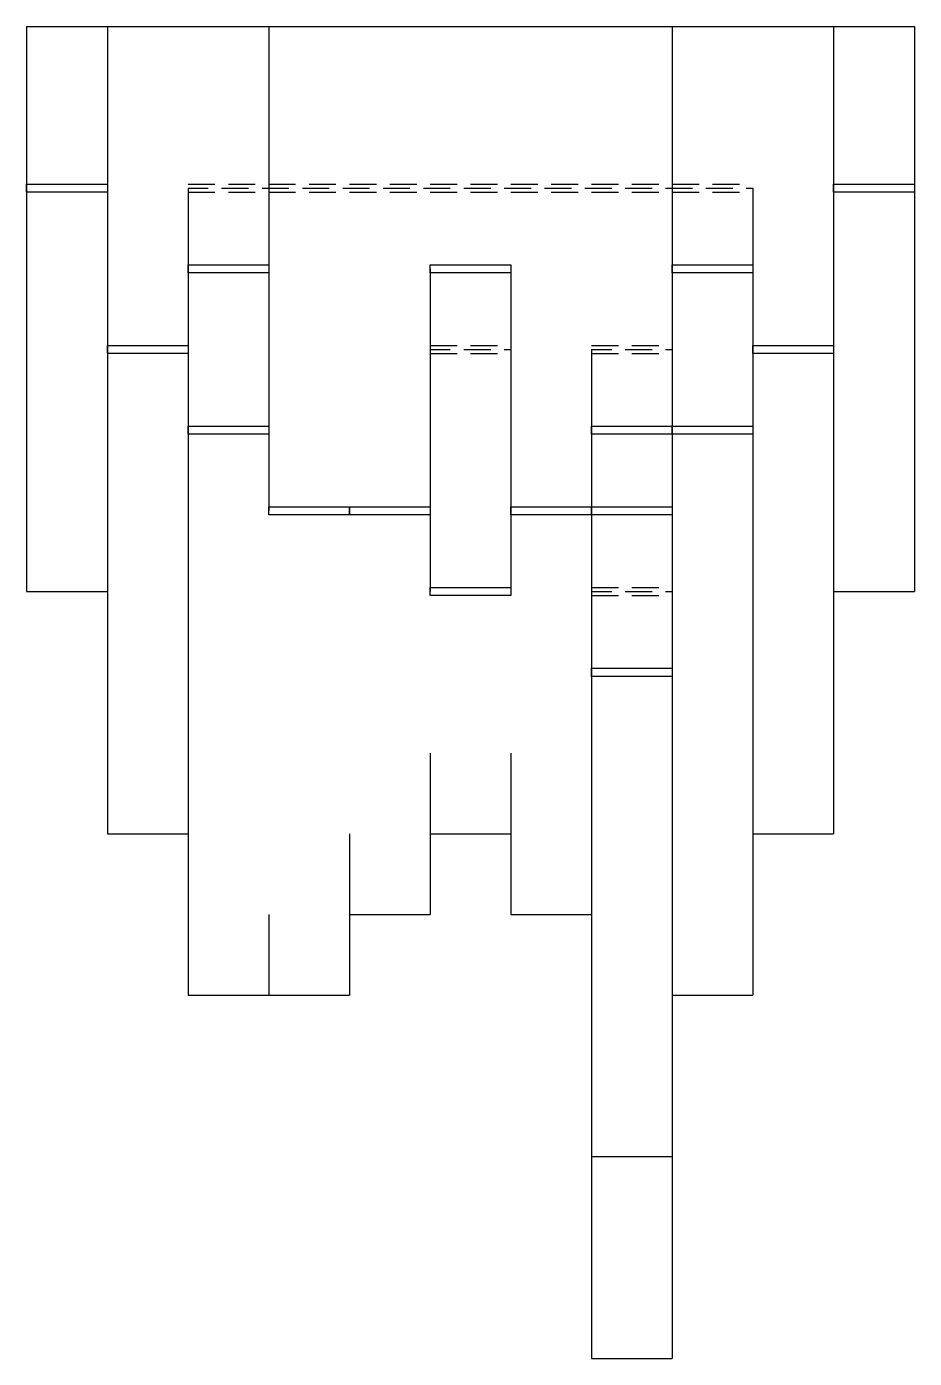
# Model space of a CAD drawing. Header units: millimetres. Extents: x 180 to 290, y 0 to 165.
import ezdxf

# ---------------------------------------------------------------- set-up
doc = ezdxf.new("R2010")
doc.units = ezdxf.units.MM
for name, color, linetype in [('CUT', 3, 'CONTINUOUS'), ('MOUNTAIN_FOLD', 1, 'CONTINUOUS'), ('VALLEY_FOLD', 5, 'CONTINUOUS')]:
    doc.layers.add(name, color=color, linetype=linetype)

msp = doc.modelspace()

# ---------------------------------------------------------------- linework, layer by layer
at = {"layer": 'CUT'}
for p, q in [((180, 165), (180, 155)), ((180, 165), (190, 165)), ((190, 165), (200, 165)), ((190, 165), (190, 155)), ((200, 165), (210, 165)), ((210, 165), (210, 155)), ((210, 165), (220, 165)), ((220, 165), (230, 165)), ((230, 165), (240, 165)), ((240, 165), (250, 165)), ((250, 165), (260, 165)), ((260, 165), (270, 165)), ((260, 165), (260, 155)), ((270, 165), (280, 165)), ((280, 165), (290, 165)), ((280, 165), (280, 155)), ((290, 165), (290, 155)), ((180, 155), (180, 145)), ((190, 155), (190, 145)), ((210, 155), (210, 145)), ((260, 155), (260, 145)), ((280, 155), (280, 145)), ((290, 155), (290, 145)), ((180, 145), (180, 135)), ((190, 145), (190, 135)), ((200, 145), (200, 135)), ((210, 145), (210, 135)), ((260, 145), (260, 135)), ((270, 145), (270, 135)), ((280, 145), (280, 135)), ((290, 145), (290, 135)), ((180, 135), (180, 125)), ((190, 135), (190, 125)), ((200, 135), (200, 125)), ((210, 135), (210, 125)), ((230, 135), (230, 125)), ((240, 135), (240, 125)), ((260, 135), (260, 125)), ((270, 135), (270, 125)), ((280, 135), (280, 125)), ((290, 135), (290, 125)), ((180, 125), (180, 115)), ((190, 125), (190, 115)), ((200, 125), (200, 115)), ((210, 125), (210, 115)), ((230, 125), (230, 115)), ((240, 125), (240, 115)), ((250, 125), (250, 115)), ((260, 125), (260, 115)), ((270, 125), (270, 115)), ((280, 125), (280, 115)), ((290, 125), (290, 115)), ((180, 115), (180, 105)), ((190, 115), (190, 105)), ((200, 115), (200, 105)), ((210, 115), (210, 105)), ((230, 115), (230, 105)), ((240, 115), (240, 105)), ((250, 115), (250, 105)), ((260, 115), (260, 105)), ((270, 115), (270, 105)), ((280, 115), (280, 105)), ((290, 115), (290, 105)), ((180, 105), (180, 95)), ((190, 105), (190, 95)), ((200, 105), (200, 95)), ((230, 105), (230, 95)), ((240, 105), (240, 95)), ((250, 105), (250, 95)), ((260, 105), (260, 95)), ((270, 105), (270, 95)), ((280, 105), (280, 95)), ((290, 105), (290, 95)), ((180, 95), (190, 95)), ((190, 95), (190, 85)), ((200, 95), (200, 85)), ((250, 95), (250, 85)), ((260, 95), (260, 85)), ((270, 95), (270, 85)), ((280, 95), (280, 85)), ((280, 95), (290, 95)), ((190, 85), (190, 75)), ((200, 85), (200, 75)), ((250, 85), (250, 75)), ((260, 85), (260, 75)), ((270, 85), (270, 75)), ((280, 85), (280, 75)), ((190, 75), (190, 65)), ((200, 75), (200, 65)), ((230, 75), (230, 65)), ((240, 75), (240, 65)), ((250, 75), (250, 65)), ((260, 75), (260, 65)), ((270, 75), (270, 65)), ((280, 75), (280, 65)), ((190, 65), (200, 65)), ((200, 65), (200, 55)), ((220, 65), (220, 55)), ((230, 65), (240, 65)), ((230, 65), (230, 55)), ((240, 65), (240, 55)), ((250, 65), (250, 55)), ((260, 65), (260, 55)), ((270, 65), (280, 65)), ((270, 65), (270, 55)), ((200, 55), (200, 45)), ((210, 55), (210, 45)), ((220, 55), (220, 45)), ((220, 55), (230, 55)), ((240, 55), (250, 55)), ((250, 55), (250, 45)), ((260, 55), (260, 45)), ((270, 55), (270, 45)), ((200, 45), (210, 45)), ((210, 45), (220, 45)), ((250, 45), (250, 35)), ((260, 45), (260, 35)), ((260, 45), (270, 45)), ((250, 35), (250, 25)), ((260, 35), (260, 25)), ((250, 25), (260, 25)), ((250, 25), (250, 0)), ((260, 25), (260, 0)), ((250, 0), (260, 0))]:
    msp.add_line(p, q, dxfattribs=at)
at = {"layer": 'MOUNTAIN_FOLD'}
for points in [[(180, 145.5), (190, 145.5), (190, 144.5), (180, 144.5)], [(280, 145.5), (290, 145.5), (290, 144.5), (280, 144.5)], [(200, 135.5), (210, 135.5), (210, 134.5), (200, 134.5)], [(230, 135.5), (240, 135.5), (240, 134.5), (230, 134.5)], [(260, 135.5), (270, 135.5), (270, 134.5), (260, 134.5)], [(190, 125.5), (200, 125.5), (200, 124.5), (190, 124.5)], [(270, 125.5), (280, 125.5), (280, 124.5), (270, 124.5)], [(200, 115.5), (210, 115.5), (210, 114.5), (200, 114.5)], [(250, 115.5), (260, 115.5), (260, 114.5), (250, 114.5)], [(260, 115.5), (270, 115.5), (270, 114.5), (260, 114.5)], [(210, 105.5), (220, 105.5), (220, 104.5), (210, 104.5)], [(220, 105.5), (230, 105.5), (230, 104.5), (220, 104.5)], [(240, 105.5), (250, 105.5), (250, 104.5), (240, 104.5)], [(250, 105.5), (260, 105.5), (260, 104.5), (250, 104.5)], [(230, 95.5), (240, 95.5), (240, 94.5), (230, 94.5)], [(250, 85.5), (260, 85.5), (260, 84.5), (250, 84.5)]]:
    msp.add_lwpolyline(points, close=True, dxfattribs=at)
at = {"layer": 'VALLEY_FOLD'}
for p, q in [((200, 145.5), (203.3333, 145.5)), ((205, 145.5), (208.3333, 145.5)), ((210, 145.5), (213.3333, 145.5)), ((215, 145.5), (218.3333, 145.5)), ((220, 145.5), (223.3333, 145.5)), ((225, 145.5), (228.3333, 145.5)), ((230, 145.5), (233.3333, 145.5)), ((235, 145.5), (238.3333, 145.5)), ((240, 145.5), (243.3333, 145.5)), ((245, 145.5), (248.3333, 145.5)), ((250, 145.5), (253.3333, 145.5)), ((255, 145.5), (258.3333, 145.5)), ((260, 145.5), (263.3333, 145.5)), ((265, 145.5), (268.3333, 145.5)), ((200, 145), (202.5, 145)), ((200, 144.5), (203.3333, 144.5)), ((204.1667, 145), (207.5, 145)), ((205, 144.5), (208.3333, 144.5)), ((209.1667, 145), (210, 145)), ((210, 145), (212.5, 145)), ((210, 144.5), (213.3333, 144.5)), ((214.1667, 145), (217.5, 145)), ((215, 144.5), (218.3333, 144.5)), ((219.1667, 145), (220, 145)), ((220, 145), (222.5, 145)), ((220, 144.5), (223.3333, 144.5)), ((224.1667, 145), (227.5, 145)), ((225, 144.5), (228.3333, 144.5)), ((229.1667, 145), (230, 145)), ((230, 145), (232.5, 145)), ((230, 144.5), (233.3333, 144.5)), ((234.1667, 145), (237.5, 145)), ((235, 144.5), (238.3333, 144.5)), ((239.1667, 145), (240, 145)), ((240, 145), (242.5, 145)), ((240, 144.5), (243.3333, 144.5)), ((244.1667, 145), (247.5, 145)), ((245, 144.5), (248.3333, 144.5)), ((249.1667, 145), (250, 145)), ((250, 145), (252.5, 145)), ((250, 144.5), (253.3333, 144.5)), ((254.1667, 145), (257.5, 145)), ((255, 144.5), (258.3333, 144.5)), ((259.1667, 145), (260, 145)), ((260, 145), (262.5, 145)), ((260, 144.5), (263.3333, 144.5)), ((264.1667, 145), (267.5, 145)), ((265, 144.5), (268.3333, 144.5)), ((269.1667, 145), (270, 145)), ((230, 125.5), (233.3333, 125.5)), ((235, 125.5), (238.3333, 125.5)), ((250, 125.5), (253.3333, 125.5)), ((255, 125.5), (258.3333, 125.5)), ((230, 125), (232.5, 125)), ((230, 124.5), (233.3333, 124.5)), ((234.1667, 125), (237.5, 125)), ((235, 124.5), (238.3333, 124.5)), ((239.1667, 125), (240, 125)), ((250, 125), (252.5, 125)), ((250, 124.5), (253.3333, 124.5)), ((254.1667, 125), (257.5, 125)), ((255, 124.5), (258.3333, 124.5)), ((259.1667, 125), (260, 125)), ((250, 95.5), (253.3333, 95.5)), ((250, 95), (252.5, 95)), ((250, 94.5), (253.3333, 94.5)), ((254.1667, 95), (257.5, 95)), ((255, 95.5), (258.3333, 95.5)), ((255, 94.5), (258.3333, 94.5)), ((259.1667, 95), (260, 95))]:
    msp.add_line(p, q, dxfattribs=at)

doc.saveas('drawing.dxf')
